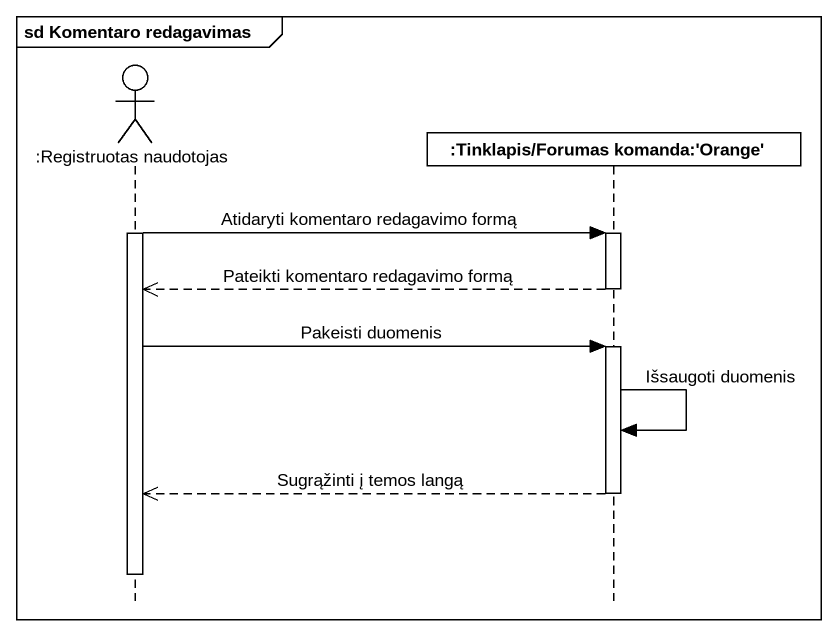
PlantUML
@startuml
mainframe sd Komentaro redagavimas
hide footbox
actor ":Registruotas naudotojas" as Registruotas_naudotojas
participant ":Tinklapis/Forumas komanda:'Orange'" as Tinklapis_Forumas_komanda

activate Registruotas_naudotojas
Registruotas_naudotojas -> Tinklapis_Forumas_komanda : Atidaryti komentaro redagavimo formą
activate Tinklapis_Forumas_komanda
Tinklapis_Forumas_komanda -->> Registruotas_naudotojas : Pateikti komentaro redagavimo formą
deactivate Tinklapis_Forumas_komanda
Registruotas_naudotojas -> Tinklapis_Forumas_komanda : Pakeisti duomenis
activate Tinklapis_Forumas_komanda
Tinklapis_Forumas_komanda -> Tinklapis_Forumas_komanda : Išsaugoti duomenis
Tinklapis_Forumas_komanda -->> Registruotas_naudotojas : Sugrąžinti į temos langą
deactivate Tinklapis_Forumas_komanda
deactivate Registruotas_naudotojas
@enduml
